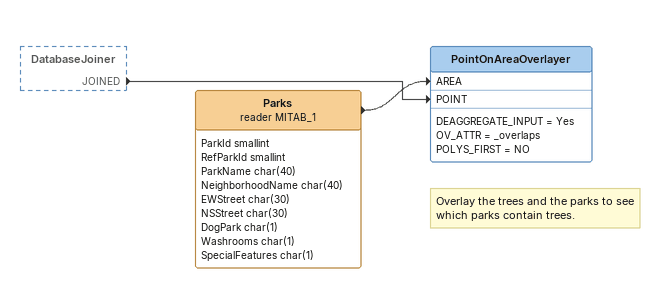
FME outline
DatabaseJoiner [outside]
    JOINED -> PointOnAreaOverlayer [POINT]
Parks (reader MITAB_1)
    attributes: ParkId smallint, RefParkId smallint, ParkName char(40), NeighborhoodName char(40), EWStreet char(30), NSStreet char(30), DogPark char(1), Washrooms char(1), SpecialFeatures char(1)
    -> PointOnAreaOverlayer [AREA]
Note: Overlay the trees and the parks to see which parks contain trees.
PointOnAreaOverlayer
    DEAGGREGATE_INPUT = Yes
    OV_ATTR = _overlaps
    POLYS_FIRST = NO
